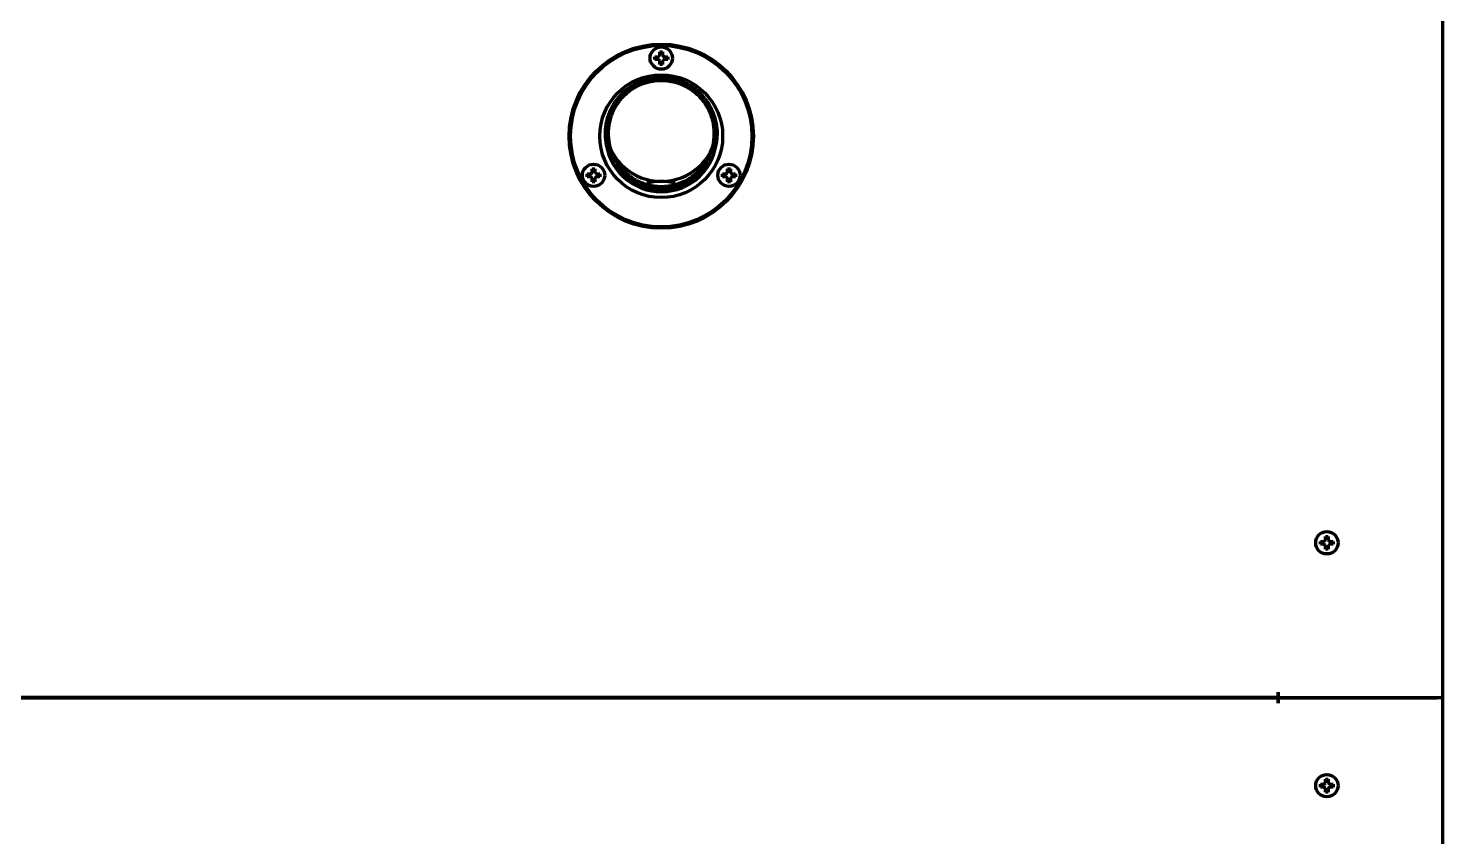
# Model space of a CAD drawing. Header units: inches. Extents: x 904 to 7172, y 213 to 5528.
# Drawn here: x 3184 to 3691, y 918 to 1208 of the extents above; entities that cross this region are included whole.
import ezdxf

# ---------------------------------------------------------------- set-up
doc = ezdxf.new("R2010")
doc.units = ezdxf.units.IN

msp = doc.modelspace()

# ---------------------------------------------------------------- linework, layer by layer
at = {"linetype": 'Continuous', "lineweight": 70}
for p, q in [((3690.62, 967.77), (3690.62, 1454.57)), ((3408.32, 1196.97), (3408.32, 1197.47)), ((3408.32, 1196.47), (3408.32, 1196.97)), ((3412.92, 1197.47), (3412.92, 1196.97)), ((3412.92, 1196.97), (3412.92, 1196.47)), ((3395.01, 1182.47), (3396.31, 1182.47)), ((3398.12, 1184.28), (3398.12, 1185.58)), ((3423.12, 1185.58), (3423.12, 1184.28)), ((3424.93, 1182.47), (3426.23, 1182.47)), ((3396.31, 1157.47), (3395.01, 1157.47)), ((3398.12, 1154.36), (3398.12, 1155.66)), ((3423.12, 1155.66), (3423.12, 1154.36)), ((3426.23, 1157.47), (3424.93, 1157.47)), ((3384.07, 1154.97), (3384.07, 1155.47)), ((3384.07, 1154.47), (3384.07, 1154.97)), ((3388.67, 1155.47), (3388.67, 1154.97)), ((3388.67, 1154.97), (3388.67, 1154.47)), ((3432.57, 1154.97), (3432.57, 1155.47)), ((3432.57, 1154.47), (3432.57, 1154.97)), ((3437.17, 1155.47), (3437.17, 1154.97)), ((3437.17, 1154.97), (3437.17, 1154.47)), ((3646.82, 1023.27), (3646.82, 1023.77)), ((3651.42, 1023.77), (3651.42, 1023.27)), ((3646.82, 1022.77), (3646.82, 1023.27)), ((3651.42, 1023.27), (3651.42, 1022.77)), ((3631.64, 969.77), (3631.62, 969.77)), ((3631.62, 967.77), (3631.62, 969.77)), ((3631.64, 969.77), (3631.64, 967.77)), ((3631.62, 967.77), (2854.62, 967.77)), ((2854.62, 967.73), (3631.62, 967.73)), ((3631.62, 967.77), (3631.62, 967.73)), ((3631.62, 967.73), (3631.62, 965.73)), ((3631.64, 965.73), (3631.62, 965.73)), ((3631.64, 967.77), (3688.62, 967.77)), ((3631.64, 967.73), (3688.62, 967.73)), ((3631.64, 965.73), (3631.64, 967.73)), ((3633.12, 967.72), (3633.12, 967.75)), ((3688.62, 967.77), (3690.62, 967.77)), ((3690.62, 967.73), (3688.62, 967.73)), ((3689.12, 967.72), (3689.12, 967.77)), ((3690.62, 393.77), (3690.62, 967.73)), ((3646.82, 936.23), (3646.82, 936.73)), ((3646.82, 935.73), (3646.82, 936.23)), ((3651.42, 936.73), (3651.42, 936.23)), ((3651.42, 936.23), (3651.42, 935.73))]:
    msp.add_line(p, q, dxfattribs=at)
for centre, radius in [((3410.62, 1168.97), 33), ((3410.62, 1168.97), 32.5), ((3410.62, 1196.97), 4), ((3410.62, 1168.97), 22), ((3386.37, 1154.97), 4), ((3434.87, 1154.97), 4), ((3649.12, 1023.27), 4), ((3649.12, 936.23), 4)]:
    msp.add_circle(centre, radius, dxfattribs=at)
for centre, radius, start, end in [((3410.62, 1168.97), 19.88, 60, 122.0944), ((3410.62, 1168.97), 19.88, 139.875, 41.2013), ((3410.62, 1169.97), 20, 128.6822, 141.3178), ((3410.62, 1169.97), 19, 131.1395, 138.8605), ((3410.62, 1169.97), 20, 38.6822, 51.3178), ((3410.62, 1169.97), 19, 41.1395, 48.8605), ((3410.62, 1172.77), 20, 187.3406, 352.665), ((3410.62, 1169.97), 20, 218.6822, 231.3178), ((3410.62, 1169.97), 19, 221.1395, 228.8605), ((3410.62, 1169.97), 19, 311.1395, 318.8605), ((3410.62, 1169.97), 20, 308.6822, 321.3178), ((3410.62, 1132.77), 20, 111.375, 114.6994), ((3410.62, 1132.77), 20, 75.5606, 104.9175), ((3410.62, 1132.77), 20, 65.295, 69.2831)]:
    msp.add_arc(centre, radius, start, end, dxfattribs=at)
for points, knots in [([(3408.32, 1197.47), (3408.52, 1197.47), (3408.73, 1197.47), (3409.06, 1197.47), (3409.17, 1197.47), (3409.39, 1197.47), (3409.5, 1197.47), (3409.62, 1197.47)], [0, 0, 0, 0, 0.5, 0.5, 0.75, 0.75, 1, 1, 1, 1]), ([(3411.12, 1199.27), (3411.12, 1199.07), (3411.12, 1198.86), (3411.12, 1198.53), (3411.12, 1198.42), (3411.12, 1198.2), (3411.12, 1198.08), (3411.12, 1197.97)], [0, 0, 0, 0, 0.5, 0.5, 0.75, 0.75, 1, 1, 1, 1]), ([(3412.92, 1196.47), (3412.72, 1196.47), (3412.51, 1196.47), (3412.18, 1196.47), (3412.07, 1196.47), (3411.85, 1196.47), (3411.73, 1196.47), (3411.62, 1196.47)], [0, 0, 0, 0, 0.5, 0.5, 0.75, 0.75, 1, 1, 1, 1]), ([(3410.12, 1194.67), (3410.12, 1194.87), (3410.12, 1195.08), (3410.12, 1195.41), (3410.12, 1195.52), (3410.12, 1195.74), (3410.12, 1195.85), (3410.12, 1195.97)], [0, 0, 0, 0, 0.5, 0.5, 0.75, 0.75, 1, 1, 1, 1]), ([(3398.12, 1185.58), (3398.12, 1185.58), (3398.13, 1185.59), (3398.18, 1185.63), (3398.21, 1185.65), (3398.27, 1185.7), (3398.28, 1185.71), (3398.3, 1185.72), (3398.34, 1185.75), (3398.38, 1185.79), (3398.47, 1185.86), (3398.54, 1185.91), (3398.69, 1186.02), (3398.77, 1186.08), (3398.94, 1186.21), (3399.04, 1186.27), (3399.23, 1186.41), (3399.32, 1186.47), (3399.53, 1186.61), (3399.64, 1186.68), (3399.86, 1186.83), (3399.97, 1186.9), (3400.14, 1187.01), (3400.23, 1187.06), (3400.32, 1187.11), (3400.38, 1187.15), (3400.41, 1187.17), (3400.69, 1187.33), (3400.94, 1187.47), (3401.46, 1187.75), (3401.73, 1187.89), (3402.28, 1188.15), (3402.56, 1188.28), (3403, 1188.46), (3403.15, 1188.52), (3403.37, 1188.61), (3403.45, 1188.64), (3403.6, 1188.69), (3403.67, 1188.72), (3404.05, 1188.86), (3404.36, 1188.97), (3404.99, 1189.16), (3405.3, 1189.25), (3405.94, 1189.42), (3406.26, 1189.49), (3406.92, 1189.63), (3407.25, 1189.69), (3407.67, 1189.75), (3407.75, 1189.76), (3407.92, 1189.79), (3408.17, 1189.82), (3408.43, 1189.85), (3408.93, 1189.9), (3409.61, 1189.95), (3410.62, 1189.98), (3411.63, 1189.95), (3412.31, 1189.9), (3412.73, 1189.86), (3412.82, 1189.85), (3412.99, 1189.83), (3413.24, 1189.8), (3413.49, 1189.76), (3413.99, 1189.68), (3414.32, 1189.63), (3414.97, 1189.49), (3415.3, 1189.42), (3415.93, 1189.25), (3416.25, 1189.16), (3416.87, 1188.97), (3417.18, 1188.86), (3417.56, 1188.72), (3417.64, 1188.7), (3417.79, 1188.64), (3418.01, 1188.55), (3418.23, 1188.46), (3418.67, 1188.28), (3418.95, 1188.15), (3419.5, 1187.89), (3419.77, 1187.75), (3420.29, 1187.47), (3420.55, 1187.33), (3420.85, 1187.15), (3420.91, 1187.12), (3421.03, 1187.04), (3421.09, 1187.01), (3421.26, 1186.9), (3421.38, 1186.83), (3421.6, 1186.68), (3421.71, 1186.61), (3421.91, 1186.47), (3422.01, 1186.41), (3422.13, 1186.32), (3422.15, 1186.31), (3422.2, 1186.27), (3422.27, 1186.22), (3422.34, 1186.18), (3422.47, 1186.08), (3422.55, 1186.02), (3422.7, 1185.91), (3422.76, 1185.86), (3422.84, 1185.8), (3422.85, 1185.79), (3422.88, 1185.77), (3422.9, 1185.76), (3422.94, 1185.72), (3422.96, 1185.71), (3423.03, 1185.65), (3423.06, 1185.63), (3423.09, 1185.6), (3423.09, 1185.6), (3423.1, 1185.59), (3423.11, 1185.59), (3423.12, 1185.58), (3423.12, 1185.58), (3423.12, 1185.58)], [0, 0, 0, 0, 0.015003, 0.015003, 0.030643, 0.030643, 0.034552, 0.034552, 0.038462, 0.046282, 0.046282, 0.061921, 0.061921, 0.07756, 0.07756, 0.0932, 0.0932, 0.108839, 0.108839, 0.124478, 0.124478, 0.140118, 0.140118, 0.147937, 0.151847, 0.151847, 0.155757, 0.155757, 0.187036, 0.187036, 0.218314, 0.218314, 0.249593, 0.249593, 0.265232, 0.265232, 0.273052, 0.273052, 0.280872, 0.280872, 0.31215, 0.31215, 0.343429, 0.343429, 0.374707, 0.374707, 0.405986, 0.405986, 0.413806, 0.413806, 0.421625, 0.437265, 0.437265, 0.468543, 0.499822, 0.531101, 0.562379, 0.562379, 0.570199, 0.570199, 0.578018, 0.593658, 0.593658, 0.624936, 0.624936, 0.656215, 0.656215, 0.687494, 0.687494, 0.718772, 0.718772, 0.726592, 0.726592, 0.734412, 0.750051, 0.750051, 0.78133, 0.78133, 0.812608, 0.812608, 0.843887, 0.843887, 0.851706, 0.851706, 0.859526, 0.859526, 0.875165, 0.875165, 0.890805, 0.890805, 0.906444, 0.906444, 0.910354, 0.910354, 0.914264, 0.922083, 0.922083, 0.937723, 0.937723, 0.953362, 0.953362, 0.957272, 0.957272, 0.961182, 0.961182, 0.969001, 0.969001, 0.984641, 0.984641, 0.98855, 0.98855, 0.99246, 0.99246, 1, 1, 1, 1]), ([(3423.12, 1184.28), (3423.12, 1184.28), (3423.11, 1184.29), (3423.06, 1184.33), (3423.03, 1184.36), (3422.97, 1184.41), (3422.96, 1184.42), (3422.93, 1184.44), (3422.9, 1184.47), (3422.85, 1184.5), (3422.76, 1184.58), (3422.69, 1184.64), (3422.58, 1184.73), (3422.54, 1184.76), (3422.48, 1184.81), (3422.46, 1184.83), (3422.42, 1184.86), (3422.4, 1184.88), (3422.29, 1184.96), (3422.2, 1185.03), (3422.01, 1185.17), (3421.91, 1185.25), (3421.71, 1185.4), (3421.6, 1185.47), (3421.39, 1185.62), (3421.27, 1185.7), (3421.1, 1185.82), (3421.04, 1185.85), (3420.95, 1185.91), (3420.92, 1185.93), (3420.86, 1185.97), (3420.83, 1185.99), (3420.56, 1186.16), (3420.31, 1186.31), (3419.79, 1186.61), (3419.53, 1186.75), (3418.98, 1187.03), (3418.69, 1187.17), (3418.26, 1187.36), (3418.11, 1187.43), (3417.89, 1187.52), (3417.81, 1187.55), (3417.66, 1187.61), (3417.59, 1187.64), (3417.21, 1187.79), (3416.9, 1187.9), (3416.27, 1188.11), (3415.96, 1188.21), (3415.32, 1188.38), (3414.99, 1188.46), (3414.33, 1188.6), (3414, 1188.67), (3413.58, 1188.74), (3413.49, 1188.75), (3413.33, 1188.77), (3413.07, 1188.81), (3412.82, 1188.84), (3412.31, 1188.9), (3411.63, 1188.95), (3410.95, 1188.97), (3410.27, 1188.97), (3409.93, 1188.96), (3409.42, 1188.93), (3409.16, 1188.91), (3408.91, 1188.89), (3408.74, 1188.87), (3408.65, 1188.87), (3408.22, 1188.82), (3407.89, 1188.77), (3407.22, 1188.66), (3406.89, 1188.6), (3406.23, 1188.46), (3405.91, 1188.38), (3405.27, 1188.2), (3404.95, 1188.11), (3404.48, 1187.95), (3404.33, 1187.9), (3404.1, 1187.81), (3404.02, 1187.78), (3403.86, 1187.73), (3403.79, 1187.7), (3403.41, 1187.55), (3403.11, 1187.43), (3402.54, 1187.17), (3402.26, 1187.03), (3401.71, 1186.75), (3401.44, 1186.61), (3400.93, 1186.31), (3400.68, 1186.16), (3400.38, 1185.97), (3400.32, 1185.93), (3400.2, 1185.86), (3400.14, 1185.82), (3399.97, 1185.7), (3399.85, 1185.63), (3399.64, 1185.47), (3399.53, 1185.4), (3399.32, 1185.25), (3399.22, 1185.17), (3399.11, 1185.08), (3399.08, 1185.06), (3399.04, 1185.03), (3399.01, 1185.01), (3398.94, 1184.96), (3398.9, 1184.92), (3398.77, 1184.82), (3398.69, 1184.76), (3398.54, 1184.64), (3398.48, 1184.58), (3398.38, 1184.5), (3398.36, 1184.48), (3398.32, 1184.45), (3398.3, 1184.44), (3398.28, 1184.42), (3398.27, 1184.41), (3398.21, 1184.36), (3398.18, 1184.33), (3398.13, 1184.29), (3398.12, 1184.28), (3398.12, 1184.28)], [0, 0, 0, 0, 0.015015, 0.015015, 0.030652, 0.030652, 0.034561, 0.034561, 0.03847, 0.046289, 0.046289, 0.061926, 0.061926, 0.069744, 0.069744, 0.073654, 0.073654, 0.077563, 0.077563, 0.0932, 0.0932, 0.108837, 0.108837, 0.124474, 0.124474, 0.140111, 0.140111, 0.147929, 0.147929, 0.151839, 0.151839, 0.155748, 0.155748, 0.187022, 0.187022, 0.218296, 0.218296, 0.24957, 0.24957, 0.265207, 0.265207, 0.273025, 0.273025, 0.280844, 0.280844, 0.312118, 0.312118, 0.343392, 0.343392, 0.374666, 0.374666, 0.40594, 0.40594, 0.413758, 0.413758, 0.421577, 0.437214, 0.437214, 0.468488, 0.499762, 0.499762, 0.531036, 0.531036, 0.546673, 0.554491, 0.554491, 0.56231, 0.56231, 0.593584, 0.593584, 0.624858, 0.624858, 0.656132, 0.656132, 0.687406, 0.687406, 0.703043, 0.703043, 0.710861, 0.710861, 0.71868, 0.71868, 0.749954, 0.749954, 0.781228, 0.781228, 0.812502, 0.812502, 0.843776, 0.843776, 0.851594, 0.851594, 0.859413, 0.859413, 0.87505, 0.87505, 0.890687, 0.890687, 0.906324, 0.906324, 0.910233, 0.910233, 0.914142, 0.914142, 0.921961, 0.921961, 0.937597, 0.937597, 0.953234, 0.953234, 0.961053, 0.961053, 0.964962, 0.964962, 0.968871, 0.968871, 0.984508, 0.984508, 1, 1, 1, 1]), ([(3395.01, 1157.47), (3395.01, 1157.47), (3395, 1157.48), (3394.96, 1157.53), (3394.93, 1157.56), (3394.89, 1157.61), (3394.88, 1157.63), (3394.86, 1157.65), (3394.83, 1157.69), (3394.8, 1157.73), (3394.73, 1157.82), (3394.68, 1157.89), (3394.57, 1158.04), (3394.51, 1158.12), (3394.38, 1158.29), (3394.31, 1158.38), (3394.18, 1158.57), (3394.11, 1158.67), (3393.97, 1158.88), (3393.9, 1158.99), (3393.76, 1159.2), (3393.69, 1159.32), (3393.58, 1159.49), (3393.53, 1159.58), (3393.47, 1159.67), (3393.44, 1159.73), (3393.42, 1159.76), (3393.26, 1160.03), (3393.11, 1160.29), (3392.84, 1160.81), (3392.7, 1161.08), (3392.44, 1161.63), (3392.31, 1161.91), (3392.13, 1162.35), (3392.07, 1162.49), (3391.98, 1162.72), (3391.95, 1162.79), (3391.89, 1162.94), (3391.86, 1163.02), (3391.73, 1163.4), (3391.62, 1163.71), (3391.43, 1164.33), (3391.34, 1164.65), (3391.17, 1165.29), (3391.1, 1165.61), (3390.96, 1166.26), (3390.9, 1166.59), (3390.84, 1167.01), (3390.83, 1167.1), (3390.8, 1167.26), (3390.77, 1167.52), (3390.74, 1167.77), (3390.69, 1168.28), (3390.66, 1168.62), (3390.64, 1169.13), (3390.63, 1169.3), (3390.62, 1169.64), (3390.62, 1169.81), (3390.62, 1170.32), (3390.63, 1170.67), (3390.66, 1171.34), (3390.72, 1172.02), (3390.8, 1172.68), (3390.9, 1173.34), (3390.96, 1173.67), (3391.06, 1174.16), (3391.1, 1174.33), (3391.15, 1174.57), (3391.17, 1174.65), (3391.21, 1174.81), (3391.23, 1174.89), (3391.34, 1175.3), (3391.43, 1175.61), (3391.62, 1176.24), (3391.73, 1176.54), (3391.95, 1177.14), (3392.06, 1177.44), (3392.31, 1178.01), (3392.43, 1178.3), (3392.63, 1178.71), (3392.7, 1178.85), (3392.8, 1179.05), (3392.83, 1179.12), (3392.9, 1179.25), (3392.94, 1179.32), (3393.11, 1179.65), (3393.26, 1179.9), (3393.47, 1180.26), (3393.54, 1180.38), (3393.69, 1180.61), (3393.76, 1180.73), (3393.87, 1180.89), (3393.9, 1180.95), (3393.97, 1181.05), (3394.01, 1181.11), (3394.11, 1181.26), (3394.18, 1181.36), (3394.31, 1181.55), (3394.38, 1181.64), (3394.5, 1181.81), (3394.56, 1181.89), (3394.63, 1181.99), (3394.65, 1182.01), (3394.67, 1182.04), (3394.69, 1182.06), (3394.73, 1182.11), (3394.75, 1182.14), (3394.82, 1182.23), (3394.86, 1182.29), (3394.91, 1182.35), (3394.93, 1182.37), (3394.95, 1182.4), (3394.96, 1182.41), (3394.97, 1182.42), (3394.97, 1182.43), (3395, 1182.46), (3395.01, 1182.47), (3395.01, 1182.47)], [0, 0, 0, 0, 0.015001, 0.015001, 0.030638, 0.030638, 0.034548, 0.034548, 0.038457, 0.046276, 0.046276, 0.061913, 0.061913, 0.07755, 0.07755, 0.093188, 0.093188, 0.108825, 0.108825, 0.124463, 0.124463, 0.1401, 0.1401, 0.147919, 0.151828, 0.151828, 0.155737, 0.155737, 0.187012, 0.187012, 0.218287, 0.218287, 0.249561, 0.249561, 0.265199, 0.265199, 0.273017, 0.273017, 0.280836, 0.280836, 0.312111, 0.312111, 0.343385, 0.343385, 0.37466, 0.37466, 0.405935, 0.405935, 0.413753, 0.413753, 0.421572, 0.437209, 0.437209, 0.468484, 0.468484, 0.484122, 0.484122, 0.499759, 0.499759, 0.531034, 0.531034, 0.562308, 0.593583, 0.593583, 0.624858, 0.624858, 0.640495, 0.640495, 0.648314, 0.648314, 0.656132, 0.656132, 0.687407, 0.687407, 0.718682, 0.718682, 0.749956, 0.749956, 0.781231, 0.781231, 0.796868, 0.796868, 0.804687, 0.804687, 0.812506, 0.812506, 0.84378, 0.84378, 0.859418, 0.859418, 0.875055, 0.875055, 0.882874, 0.882874, 0.890693, 0.890693, 0.90633, 0.90633, 0.921967, 0.921967, 0.937605, 0.937605, 0.941514, 0.941514, 0.945423, 0.945423, 0.953242, 0.953242, 0.968879, 0.968879, 0.976698, 0.976698, 0.980607, 0.980607, 0.984517, 0.984517, 1, 1, 1, 1]), ([(3396.31, 1182.47), (3396.31, 1182.47), (3396.3, 1182.45), (3396.26, 1182.41), (3396.23, 1182.37), (3396.18, 1182.32), (3396.17, 1182.31), (3396.15, 1182.28), (3396.12, 1182.25), (3396.08, 1182.2), (3396.01, 1182.11), (3395.95, 1182.04), (3395.86, 1181.93), (3395.83, 1181.89), (3395.78, 1181.83), (3395.76, 1181.81), (3395.73, 1181.77), (3395.71, 1181.75), (3395.63, 1181.64), (3395.56, 1181.55), (3395.41, 1181.36), (3395.34, 1181.26), (3395.19, 1181.06), (3395.12, 1180.95), (3394.96, 1180.74), (3394.89, 1180.63), (3394.77, 1180.45), (3394.73, 1180.39), (3394.68, 1180.3), (3394.66, 1180.28), (3394.62, 1180.22), (3394.6, 1180.19), (3394.43, 1179.91), (3394.28, 1179.66), (3393.98, 1179.15), (3393.84, 1178.88), (3393.56, 1178.33), (3393.42, 1178.05), (3393.22, 1177.61), (3393.16, 1177.47), (3393.07, 1177.24), (3393.04, 1177.17), (3392.98, 1177.02), (3392.95, 1176.94), (3392.8, 1176.56), (3392.69, 1176.26), (3392.48, 1175.63), (3392.38, 1175.32), (3392.21, 1174.68), (3392.13, 1174.35), (3391.98, 1173.69), (3391.92, 1173.36), (3391.85, 1172.94), (3391.84, 1172.86), (3391.81, 1172.69), (3391.78, 1172.43), (3391.75, 1172.18), (3391.69, 1171.67), (3391.66, 1171.33), (3391.64, 1170.81), (3391.63, 1170.64), (3391.62, 1170.3), (3391.62, 1170.13), (3391.62, 1169.61), (3391.63, 1169.27), (3391.67, 1168.59), (3391.72, 1167.91), (3391.81, 1167.24), (3391.92, 1166.57), (3391.98, 1166.24), (3392.09, 1165.75), (3392.13, 1165.59), (3392.19, 1165.34), (3392.21, 1165.26), (3392.25, 1165.1), (3392.28, 1165.02), (3392.39, 1164.61), (3392.48, 1164.3), (3392.69, 1163.67), (3392.8, 1163.37), (3393.03, 1162.77), (3393.16, 1162.47), (3393.41, 1161.9), (3393.55, 1161.62), (3393.76, 1161.2), (3393.83, 1161.06), (3393.98, 1160.79), (3394.05, 1160.66), (3394.28, 1160.27), (3394.43, 1160.02), (3394.66, 1159.66), (3394.73, 1159.54), (3394.89, 1159.31), (3394.96, 1159.2), (3395.08, 1159.04), (3395.12, 1158.98), (3395.17, 1158.9), (3395.19, 1158.88), (3395.23, 1158.83), (3395.25, 1158.8), (3395.34, 1158.67), (3395.41, 1158.57), (3395.56, 1158.38), (3395.63, 1158.29), (3395.76, 1158.12), (3395.83, 1158.04), (3395.9, 1157.95), (3395.92, 1157.93), (3395.95, 1157.89), (3395.99, 1157.84), (3396.03, 1157.79), (3396.11, 1157.7), (3396.15, 1157.65), (3396.2, 1157.59), (3396.21, 1157.58), (3396.23, 1157.56), (3396.23, 1157.56), (3396.26, 1157.53), (3396.27, 1157.52), (3396.3, 1157.48), (3396.31, 1157.47), (3396.31, 1157.47)], [0, 0, 0, 0, 0.015014, 0.015014, 0.030651, 0.030651, 0.034561, 0.034561, 0.03847, 0.046288, 0.046288, 0.061925, 0.061925, 0.069744, 0.069744, 0.073653, 0.073653, 0.077562, 0.077562, 0.093199, 0.093199, 0.108837, 0.108837, 0.124474, 0.124474, 0.140111, 0.140111, 0.147929, 0.147929, 0.151838, 0.151838, 0.155748, 0.155748, 0.187022, 0.187022, 0.218296, 0.218296, 0.24957, 0.24957, 0.265207, 0.265207, 0.273025, 0.273025, 0.280844, 0.280844, 0.312118, 0.312118, 0.343392, 0.343392, 0.374666, 0.374666, 0.40594, 0.40594, 0.413759, 0.413759, 0.421577, 0.437214, 0.437214, 0.468488, 0.468488, 0.484125, 0.484125, 0.499762, 0.499762, 0.531036, 0.531036, 0.56231, 0.593584, 0.593584, 0.624858, 0.624858, 0.640495, 0.640495, 0.648314, 0.648314, 0.656132, 0.656132, 0.687406, 0.687406, 0.718681, 0.718681, 0.749955, 0.749955, 0.781229, 0.781229, 0.796866, 0.796866, 0.812503, 0.812503, 0.843777, 0.843777, 0.859414, 0.859414, 0.875051, 0.875051, 0.882869, 0.882869, 0.886779, 0.886779, 0.890688, 0.890688, 0.906325, 0.906325, 0.921962, 0.921962, 0.937599, 0.937599, 0.941508, 0.941508, 0.945417, 0.953236, 0.953236, 0.968873, 0.968873, 0.972782, 0.972782, 0.976691, 0.976691, 0.98451, 0.98451, 1, 1, 1, 1]), ([(3424.93, 1157.47), (3424.93, 1157.47), (3424.94, 1157.48), (3424.98, 1157.53), (3425.01, 1157.56), (3425.06, 1157.62), (3425.07, 1157.63), (3425.09, 1157.65), (3425.12, 1157.69), (3425.16, 1157.73), (3425.23, 1157.82), (3425.29, 1157.89), (3425.38, 1158), (3425.41, 1158.04), (3425.46, 1158.1), (3425.47, 1158.12), (3425.51, 1158.17), (3425.52, 1158.19), (3425.61, 1158.29), (3425.68, 1158.38), (3425.82, 1158.57), (3425.9, 1158.67), (3426.04, 1158.88), (3426.12, 1158.98), (3426.27, 1159.2), (3426.35, 1159.31), (3426.46, 1159.48), (3426.5, 1159.54), (3426.56, 1159.63), (3426.58, 1159.66), (3426.62, 1159.72), (3426.64, 1159.75), (3426.81, 1160.02), (3426.96, 1160.27), (3427.26, 1160.79), (3427.4, 1161.06), (3427.68, 1161.61), (3427.82, 1161.89), (3428.01, 1162.32), (3428.08, 1162.47), (3428.17, 1162.69), (3428.2, 1162.77), (3428.26, 1162.92), (3428.29, 1162.99), (3428.44, 1163.37), (3428.55, 1163.68), (3428.76, 1164.3), (3428.85, 1164.62), (3429.03, 1165.26), (3429.11, 1165.58), (3429.25, 1166.24), (3429.32, 1166.57), (3429.38, 1167), (3429.4, 1167.08), (3429.42, 1167.25), (3429.46, 1167.5), (3429.49, 1167.76), (3429.55, 1168.27), (3429.57, 1168.61), (3429.6, 1169.12), (3429.61, 1169.29), (3429.62, 1169.64), (3429.62, 1169.81), (3429.62, 1170.33), (3429.61, 1170.67), (3429.57, 1171.35), (3429.52, 1172.03), (3429.42, 1172.7), (3429.32, 1173.36), (3429.25, 1173.69), (3429.15, 1174.19), (3429.11, 1174.35), (3429.05, 1174.6), (3429.03, 1174.68), (3428.98, 1174.84), (3428.96, 1174.92), (3428.85, 1175.32), (3428.75, 1175.64), (3428.55, 1176.26), (3428.44, 1176.57), (3428.2, 1177.17), (3428.08, 1177.46), (3427.82, 1178.04), (3427.69, 1178.32), (3427.48, 1178.73), (3427.4, 1178.87), (3427.26, 1179.14), (3427.18, 1179.27), (3426.96, 1179.66), (3426.81, 1179.91), (3426.58, 1180.27), (3426.5, 1180.39), (3426.35, 1180.62), (3426.27, 1180.73), (3426.16, 1180.9), (3426.12, 1180.95), (3426.06, 1181.03), (3426.05, 1181.06), (3426.01, 1181.11), (3425.99, 1181.14), (3425.9, 1181.26), (3425.82, 1181.36), (3425.68, 1181.55), (3425.61, 1181.64), (3425.47, 1181.81), (3425.41, 1181.89), (3425.33, 1181.99), (3425.32, 1182.01), (3425.29, 1182.04), (3425.25, 1182.09), (3425.21, 1182.14), (3425.13, 1182.23), (3425.08, 1182.29), (3425.04, 1182.34), (3425.03, 1182.35), (3425.01, 1182.37), (3425, 1182.38), (3424.98, 1182.41), (3424.97, 1182.42), (3424.94, 1182.46), (3424.93, 1182.47), (3424.93, 1182.47)], [0, 0, 0, 0, 0.015014, 0.015014, 0.030651, 0.030651, 0.034561, 0.034561, 0.03847, 0.046288, 0.046288, 0.061925, 0.061925, 0.069744, 0.069744, 0.073653, 0.073653, 0.077562, 0.077562, 0.093199, 0.093199, 0.108837, 0.108837, 0.124474, 0.124474, 0.140111, 0.140111, 0.147929, 0.147929, 0.151838, 0.151838, 0.155748, 0.155748, 0.187022, 0.187022, 0.218296, 0.218296, 0.24957, 0.24957, 0.265207, 0.265207, 0.273025, 0.273025, 0.280844, 0.280844, 0.312118, 0.312118, 0.343392, 0.343392, 0.374666, 0.374666, 0.40594, 0.40594, 0.413759, 0.413759, 0.421577, 0.437214, 0.437214, 0.468488, 0.468488, 0.484125, 0.484125, 0.499762, 0.499762, 0.531036, 0.531036, 0.56231, 0.593584, 0.593584, 0.624858, 0.624858, 0.640495, 0.640495, 0.648314, 0.648314, 0.656132, 0.656132, 0.687406, 0.687406, 0.718681, 0.718681, 0.749955, 0.749955, 0.781229, 0.781229, 0.796866, 0.796866, 0.812503, 0.812503, 0.843777, 0.843777, 0.859414, 0.859414, 0.875051, 0.875051, 0.882869, 0.882869, 0.886779, 0.886779, 0.890688, 0.890688, 0.906325, 0.906325, 0.921962, 0.921962, 0.937599, 0.937599, 0.941508, 0.941508, 0.945417, 0.953236, 0.953236, 0.968873, 0.968873, 0.972782, 0.972782, 0.976691, 0.976691, 0.98451, 0.98451, 1, 1, 1, 1]), ([(3426.23, 1182.47), (3426.23, 1182.47), (3426.24, 1182.45), (3426.28, 1182.41), (3426.3, 1182.38), (3426.35, 1182.32), (3426.36, 1182.31), (3426.38, 1182.29), (3426.41, 1182.25), (3426.44, 1182.2), (3426.51, 1182.11), (3426.56, 1182.05), (3426.67, 1181.9), (3426.73, 1181.82), (3426.86, 1181.64), (3426.92, 1181.55), (3427.06, 1181.36), (3427.12, 1181.26), (3427.26, 1181.06), (3427.33, 1180.95), (3427.48, 1180.73), (3427.55, 1180.62), (3427.66, 1180.44), (3427.71, 1180.36), (3427.76, 1180.27), (3427.8, 1180.21), (3427.82, 1180.18), (3427.98, 1179.9), (3428.12, 1179.65), (3428.4, 1179.13), (3428.54, 1178.86), (3428.8, 1178.31), (3428.93, 1178.02), (3429.11, 1177.59), (3429.17, 1177.44), (3429.26, 1177.22), (3429.29, 1177.14), (3429.34, 1176.99), (3429.37, 1176.92), (3429.51, 1176.54), (3429.62, 1176.23), (3429.81, 1175.61), (3429.9, 1175.29), (3430.07, 1174.65), (3430.14, 1174.33), (3430.28, 1173.67), (3430.33, 1173.34), (3430.4, 1172.92), (3430.41, 1172.84), (3430.44, 1172.67), (3430.47, 1172.42), (3430.5, 1172.17), (3430.55, 1171.66), (3430.58, 1171.32), (3430.6, 1170.81), (3430.61, 1170.64), (3430.62, 1170.3), (3430.62, 1170.12), (3430.62, 1169.61), (3430.61, 1169.27), (3430.57, 1168.59), (3430.52, 1167.92), (3430.44, 1167.25), (3430.33, 1166.59), (3430.28, 1166.26), (3430.17, 1165.77), (3430.14, 1165.61), (3430.08, 1165.37), (3430.06, 1165.28), (3430.02, 1165.12), (3430, 1165.04), (3429.9, 1164.64), (3429.81, 1164.32), (3429.61, 1163.7), (3429.51, 1163.39), (3429.29, 1162.79), (3429.17, 1162.5), (3428.93, 1161.92), (3428.8, 1161.64), (3428.61, 1161.22), (3428.54, 1161.09), (3428.44, 1160.88), (3428.4, 1160.82), (3428.33, 1160.68), (3428.3, 1160.62), (3428.12, 1160.29), (3427.98, 1160.04), (3427.77, 1159.67), (3427.69, 1159.55), (3427.55, 1159.32), (3427.48, 1159.21), (3427.37, 1159.04), (3427.34, 1158.99), (3427.26, 1158.88), (3427.23, 1158.83), (3427.12, 1158.67), (3427.06, 1158.57), (3426.92, 1158.38), (3426.86, 1158.29), (3426.73, 1158.12), (3426.67, 1158.04), (3426.6, 1157.95), (3426.59, 1157.93), (3426.56, 1157.89), (3426.55, 1157.88), (3426.51, 1157.82), (3426.49, 1157.79), (3426.42, 1157.7), (3426.37, 1157.65), (3426.32, 1157.58), (3426.31, 1157.56), (3426.29, 1157.54), (3426.28, 1157.53), (3426.27, 1157.52), (3426.26, 1157.51), (3426.24, 1157.48), (3426.23, 1157.47), (3426.23, 1157.47)], [0, 0, 0, 0, 0.015001, 0.015001, 0.030638, 0.030638, 0.034548, 0.034548, 0.038457, 0.046276, 0.046276, 0.061913, 0.061913, 0.07755, 0.07755, 0.093188, 0.093188, 0.108825, 0.108825, 0.124463, 0.124463, 0.1401, 0.1401, 0.147919, 0.151828, 0.151828, 0.155737, 0.155737, 0.187012, 0.187012, 0.218287, 0.218287, 0.249561, 0.249561, 0.265199, 0.265199, 0.273017, 0.273017, 0.280836, 0.280836, 0.312111, 0.312111, 0.343385, 0.343385, 0.37466, 0.37466, 0.405935, 0.405935, 0.413753, 0.413753, 0.421572, 0.437209, 0.437209, 0.468484, 0.468484, 0.484122, 0.484122, 0.499759, 0.499759, 0.531034, 0.531034, 0.562308, 0.593583, 0.593583, 0.624858, 0.624858, 0.640495, 0.640495, 0.648314, 0.648314, 0.656132, 0.656132, 0.687407, 0.687407, 0.718682, 0.718682, 0.749956, 0.749956, 0.781231, 0.781231, 0.796868, 0.796868, 0.804687, 0.804687, 0.812506, 0.812506, 0.84378, 0.84378, 0.859418, 0.859418, 0.875055, 0.875055, 0.882874, 0.882874, 0.890693, 0.890693, 0.90633, 0.90633, 0.921967, 0.921967, 0.937605, 0.937605, 0.941514, 0.941514, 0.945423, 0.945423, 0.953242, 0.953242, 0.968879, 0.968879, 0.976698, 0.976698, 0.980607, 0.980607, 0.984517, 0.984517, 1, 1, 1, 1]), ([(3386.87, 1157.27), (3386.87, 1157.07), (3386.87, 1156.86), (3386.87, 1156.53), (3386.87, 1156.42), (3386.87, 1156.2), (3386.87, 1156.08), (3386.87, 1155.97)], [0, 0, 0, 0, 0.5, 0.5, 0.75, 0.75, 1, 1, 1, 1]), ([(3398.12, 1155.66), (3398.12, 1155.66), (3398.13, 1155.65), (3398.18, 1155.61), (3398.21, 1155.58), (3398.27, 1155.53), (3398.28, 1155.52), (3398.3, 1155.5), (3398.34, 1155.47), (3398.38, 1155.43), (3398.48, 1155.35), (3398.54, 1155.3), (3398.66, 1155.21), (3398.69, 1155.18), (3398.75, 1155.13), (3398.78, 1155.11), (3398.82, 1155.08), (3398.84, 1155.06), (3398.95, 1154.98), (3399.04, 1154.91), (3399.23, 1154.76), (3399.32, 1154.69), (3399.53, 1154.54), (3399.63, 1154.46), (3399.85, 1154.31), (3399.96, 1154.24), (3400.14, 1154.12), (3400.2, 1154.08), (3400.28, 1154.02), (3400.31, 1154), (3400.37, 1153.97), (3400.4, 1153.95), (3400.68, 1153.77), (3400.93, 1153.62), (3401.44, 1153.33), (3401.71, 1153.18), (3402.26, 1152.9), (3402.54, 1152.77), (3402.98, 1152.57), (3403.13, 1152.51), (3403.35, 1152.41), (3403.42, 1152.38), (3403.57, 1152.32), (3403.65, 1152.29), (3404.03, 1152.14), (3404.34, 1152.03), (3404.96, 1151.83), (3405.28, 1151.73), (3405.92, 1151.55), (3406.25, 1151.47), (3406.9, 1151.33), (3407.24, 1151.27), (3407.66, 1151.2), (3407.74, 1151.19), (3407.91, 1151.16), (3408.16, 1151.13), (3408.42, 1151.09), (3408.93, 1151.04), (3409.6, 1150.99), (3410.28, 1150.97), (3410.96, 1150.97), (3411.31, 1150.98), (3411.82, 1151.01), (3412.07, 1151.02), (3412.33, 1151.04), (3412.5, 1151.06), (3412.59, 1151.07), (3413.01, 1151.12), (3413.35, 1151.16), (3414.02, 1151.27), (3414.35, 1151.33), (3415, 1151.48), (3415.33, 1151.56), (3415.97, 1151.73), (3416.28, 1151.83), (3416.75, 1151.99), (3416.91, 1152.04), (3417.14, 1152.12), (3417.22, 1152.15), (3417.37, 1152.21), (3417.45, 1152.24), (3417.83, 1152.39), (3418.12, 1152.51), (3418.7, 1152.77), (3418.98, 1152.9), (3419.53, 1153.18), (3419.79, 1153.33), (3420.31, 1153.62), (3420.56, 1153.77), (3420.86, 1153.96), (3420.92, 1154), (3421.04, 1154.08), (3421.1, 1154.12), (3421.27, 1154.23), (3421.38, 1154.31), (3421.6, 1154.46), (3421.71, 1154.54), (3421.91, 1154.69), (3422.01, 1154.76), (3422.13, 1154.85), (3422.16, 1154.87), (3422.2, 1154.91), (3422.22, 1154.92), (3422.29, 1154.98), (3422.34, 1155.01), (3422.47, 1155.11), (3422.55, 1155.18), (3422.69, 1155.3), (3422.76, 1155.35), (3422.85, 1155.43), (3422.88, 1155.45), (3422.92, 1155.49), (3422.93, 1155.5), (3422.96, 1155.52), (3422.97, 1155.53), (3423.03, 1155.58), (3423.06, 1155.61), (3423.11, 1155.65), (3423.12, 1155.66), (3423.12, 1155.66)], [0, 0, 0, 0, 0.015015, 0.015015, 0.030652, 0.030652, 0.034561, 0.034561, 0.03847, 0.046289, 0.046289, 0.061926, 0.061926, 0.069744, 0.069744, 0.073654, 0.073654, 0.077563, 0.077563, 0.0932, 0.0932, 0.108837, 0.108837, 0.124474, 0.124474, 0.140111, 0.140111, 0.147929, 0.147929, 0.151839, 0.151839, 0.155748, 0.155748, 0.187022, 0.187022, 0.218296, 0.218296, 0.24957, 0.24957, 0.265207, 0.265207, 0.273025, 0.273025, 0.280844, 0.280844, 0.312118, 0.312118, 0.343392, 0.343392, 0.374666, 0.374666, 0.40594, 0.40594, 0.413758, 0.413758, 0.421577, 0.437214, 0.437214, 0.468488, 0.499762, 0.499762, 0.531036, 0.531036, 0.546673, 0.554491, 0.554491, 0.56231, 0.56231, 0.593584, 0.593584, 0.624858, 0.624858, 0.656132, 0.656132, 0.687406, 0.687406, 0.703043, 0.703043, 0.710861, 0.710861, 0.71868, 0.71868, 0.749954, 0.749954, 0.781228, 0.781228, 0.812502, 0.812502, 0.843776, 0.843776, 0.851594, 0.851594, 0.859413, 0.859413, 0.87505, 0.87505, 0.890687, 0.890687, 0.906324, 0.906324, 0.910233, 0.910233, 0.914142, 0.914142, 0.921961, 0.921961, 0.937597, 0.937597, 0.953234, 0.953234, 0.961053, 0.961053, 0.964962, 0.964962, 0.968871, 0.968871, 0.984508, 0.984508, 1, 1, 1, 1]), ([(3435.37, 1157.27), (3435.37, 1157.07), (3435.37, 1156.86), (3435.37, 1156.53), (3435.37, 1156.42), (3435.37, 1156.2), (3435.37, 1156.08), (3435.37, 1155.97)], [0, 0, 0, 0, 0.5, 0.5, 0.75, 0.75, 1, 1, 1, 1]), ([(3384.07, 1155.47), (3384.27, 1155.47), (3384.48, 1155.47), (3384.81, 1155.47), (3384.92, 1155.47), (3385.14, 1155.47), (3385.25, 1155.47), (3385.37, 1155.47)], [0, 0, 0, 0, 0.5, 0.5, 0.75, 0.75, 1, 1, 1, 1]), ([(3385.87, 1152.67), (3385.87, 1152.87), (3385.87, 1153.08), (3385.87, 1153.41), (3385.87, 1153.52), (3385.87, 1153.74), (3385.87, 1153.85), (3385.87, 1153.97)], [0, 0, 0, 0, 0.5, 0.5, 0.75, 0.75, 1, 1, 1, 1]), ([(3388.67, 1154.47), (3388.47, 1154.47), (3388.26, 1154.47), (3387.93, 1154.47), (3387.82, 1154.47), (3387.6, 1154.47), (3387.49, 1154.47), (3387.37, 1154.47)], [0, 0, 0, 0, 0.5, 0.5, 0.75, 0.75, 1, 1, 1, 1]), ([(3423.12, 1154.36), (3423.12, 1154.35), (3423.11, 1154.34), (3423.06, 1154.31), (3423.03, 1154.28), (3422.97, 1154.24), (3422.96, 1154.23), (3422.94, 1154.21), (3422.9, 1154.18), (3422.86, 1154.15), (3422.76, 1154.08), (3422.7, 1154.03), (3422.55, 1153.91), (3422.47, 1153.85), (3422.29, 1153.73), (3422.2, 1153.66), (3422.01, 1153.53), (3421.91, 1153.46), (3421.71, 1153.32), (3421.6, 1153.25), (3421.38, 1153.11), (3421.27, 1153.04), (3421.09, 1152.93), (3421.01, 1152.88), (3420.92, 1152.82), (3420.85, 1152.79), (3420.82, 1152.77), (3420.55, 1152.61), (3420.3, 1152.46), (3419.78, 1152.18), (3419.51, 1152.05), (3418.96, 1151.79), (3418.67, 1151.66), (3418.24, 1151.47), (3418.09, 1151.41), (3417.87, 1151.33), (3417.79, 1151.3), (3417.64, 1151.24), (3417.56, 1151.21), (3417.18, 1151.07), (3416.88, 1150.97), (3416.25, 1150.77), (3415.94, 1150.68), (3415.3, 1150.52), (3414.97, 1150.44), (3414.32, 1150.31), (3413.99, 1150.25), (3413.57, 1150.19), (3413.48, 1150.17), (3413.32, 1150.15), (3413.06, 1150.12), (3412.81, 1150.09), (3412.31, 1150.04), (3411.63, 1149.98), (3410.62, 1149.96), (3409.6, 1149.98), (3408.93, 1150.04), (3408.5, 1150.08), (3408.42, 1150.09), (3408.25, 1150.11), (3408, 1150.14), (3407.75, 1150.17), (3407.25, 1150.25), (3406.92, 1150.31), (3406.26, 1150.44), (3405.94, 1150.52), (3405.3, 1150.68), (3404.99, 1150.77), (3404.37, 1150.97), (3404.06, 1151.07), (3403.68, 1151.21), (3403.6, 1151.24), (3403.45, 1151.3), (3403.23, 1151.38), (3403.01, 1151.47), (3402.57, 1151.66), (3402.29, 1151.78), (3401.73, 1152.05), (3401.46, 1152.18), (3400.94, 1152.46), (3400.69, 1152.6), (3400.39, 1152.78), (3400.33, 1152.82), (3400.21, 1152.89), (3400.15, 1152.93), (3399.97, 1153.04), (3399.86, 1153.11), (3399.64, 1153.25), (3399.53, 1153.32), (3399.33, 1153.46), (3399.23, 1153.53), (3399.11, 1153.61), (3399.08, 1153.63), (3399.04, 1153.66), (3398.97, 1153.71), (3398.9, 1153.76), (3398.77, 1153.85), (3398.69, 1153.91), (3398.54, 1154.03), (3398.47, 1154.08), (3398.4, 1154.14), (3398.38, 1154.15), (3398.35, 1154.17), (3398.34, 1154.18), (3398.3, 1154.21), (3398.28, 1154.23), (3398.21, 1154.28), (3398.18, 1154.31), (3398.15, 1154.33), (3398.14, 1154.34), (3398.13, 1154.34), (3398.13, 1154.35), (3398.12, 1154.35), (3398.12, 1154.36), (3398.12, 1154.36)], [0, 0, 0, 0, 0.015003, 0.015003, 0.030643, 0.030643, 0.034552, 0.034552, 0.038462, 0.046282, 0.046282, 0.061921, 0.061921, 0.07756, 0.07756, 0.0932, 0.0932, 0.108839, 0.108839, 0.124478, 0.124478, 0.140118, 0.140118, 0.147937, 0.151847, 0.151847, 0.155757, 0.155757, 0.187036, 0.187036, 0.218314, 0.218314, 0.249593, 0.249593, 0.265232, 0.265232, 0.273052, 0.273052, 0.280872, 0.280872, 0.31215, 0.31215, 0.343429, 0.343429, 0.374707, 0.374707, 0.405986, 0.405986, 0.413806, 0.413806, 0.421625, 0.437265, 0.437265, 0.468543, 0.499822, 0.531101, 0.562379, 0.562379, 0.570199, 0.570199, 0.578018, 0.593658, 0.593658, 0.624936, 0.624936, 0.656215, 0.656215, 0.687494, 0.687494, 0.718772, 0.718772, 0.726592, 0.726592, 0.734412, 0.750051, 0.750051, 0.78133, 0.78133, 0.812608, 0.812608, 0.843887, 0.843887, 0.851706, 0.851706, 0.859526, 0.859526, 0.875165, 0.875165, 0.890805, 0.890805, 0.906444, 0.906444, 0.910354, 0.910354, 0.914264, 0.922083, 0.922083, 0.937723, 0.937723, 0.953362, 0.953362, 0.957272, 0.957272, 0.961182, 0.961182, 0.969001, 0.969001, 0.984641, 0.984641, 0.98855, 0.98855, 0.99246, 0.99246, 1, 1, 1, 1]), ([(3432.57, 1155.47), (3432.77, 1155.47), (3432.98, 1155.47), (3433.3, 1155.47), (3433.41, 1155.47), (3433.64, 1155.47), (3433.75, 1155.47), (3433.87, 1155.47)], [0, 0, 0, 0, 0.5, 0.5, 0.75, 0.75, 1, 1, 1, 1]), ([(3434.37, 1152.67), (3434.37, 1152.87), (3434.37, 1153.08), (3434.37, 1153.41), (3434.37, 1153.52), (3434.37, 1153.74), (3434.37, 1153.85), (3434.37, 1153.97)], [0, 0, 0, 0, 0.5, 0.5, 0.75, 0.75, 1, 1, 1, 1]), ([(3437.17, 1154.47), (3436.96, 1154.47), (3436.75, 1154.47), (3436.43, 1154.47), (3436.32, 1154.47), (3436.1, 1154.47), (3435.98, 1154.47), (3435.87, 1154.47)], [0, 0, 0, 0, 0.5, 0.5, 0.75, 0.75, 1, 1, 1, 1]), ([(3646.82, 1023.77), (3647.02, 1023.77), (3647.23, 1023.77), (3647.56, 1023.77), (3647.67, 1023.77), (3647.89, 1023.77), (3648, 1023.77), (3648.12, 1023.77)], [0, 0, 0, 0, 0.5, 0.5, 0.75, 0.75, 1, 1, 1, 1]), ([(3649.62, 1025.57), (3649.62, 1025.37), (3649.62, 1025.16), (3649.62, 1024.83), (3649.62, 1024.72), (3649.62, 1024.5), (3649.62, 1024.38), (3649.62, 1024.27)], [0, 0, 0, 0, 0.5, 0.5, 0.75, 0.75, 1, 1, 1, 1]), ([(3648.62, 1020.97), (3648.62, 1021.17), (3648.62, 1021.38), (3648.62, 1021.71), (3648.62, 1021.82), (3648.62, 1022.04), (3648.62, 1022.15), (3648.62, 1022.27)], [0, 0, 0, 0, 0.5, 0.5, 0.75, 0.75, 1, 1, 1, 1]), ([(3651.42, 1022.77), (3651.22, 1022.77), (3651.01, 1022.77), (3650.68, 1022.77), (3650.57, 1022.77), (3650.35, 1022.77), (3650.23, 1022.77), (3650.12, 1022.77)], [0, 0, 0, 0, 0.5, 0.5, 0.75, 0.75, 1, 1, 1, 1]), ([(3649.62, 938.53), (3649.62, 938.33), (3649.62, 938.12), (3649.62, 937.79), (3649.62, 937.68), (3649.62, 937.46), (3649.62, 937.35), (3649.62, 937.23)], [0, 0, 0, 0, 0.5, 0.5, 0.75, 0.75, 1, 1, 1, 1]), ([(3646.82, 936.73), (3647.02, 936.73), (3647.23, 936.73), (3647.56, 936.73), (3647.67, 936.73), (3647.89, 936.73), (3648, 936.73), (3648.12, 936.73)], [0, 0, 0, 0, 0.5, 0.5, 0.75, 0.75, 1, 1, 1, 1]), ([(3648.62, 933.93), (3648.62, 934.14), (3648.62, 934.35), (3648.62, 934.67), (3648.62, 934.78), (3648.62, 935), (3648.62, 935.12), (3648.62, 935.23)], [0, 0, 0, 0, 0.5, 0.5, 0.75, 0.75, 1, 1, 1, 1]), ([(3651.42, 935.73), (3651.22, 935.73), (3651.01, 935.73), (3650.68, 935.73), (3650.57, 935.73), (3650.35, 935.73), (3650.23, 935.73), (3650.12, 935.73)], [0, 0, 0, 0, 0.5, 0.5, 0.75, 0.75, 1, 1, 1, 1])]:
    msp.add_open_spline(points, degree=3, knots=knots, dxfattribs=at)
for points in [[(3409.62, 1196.47), (3409.56, 1196.47), (3409.46, 1196.47), (3409.29, 1196.47), (3409.14, 1196.47), (3408.98, 1196.47), (3408.83, 1196.47), (3408.67, 1196.47), (3408.51, 1196.47), (3408.38, 1196.47), (3408.32, 1196.47)], [(3409.62, 1197.47), (3409.64, 1197.49), (3409.69, 1197.54), (3409.76, 1197.61), (3409.83, 1197.68), (3409.9, 1197.75), (3409.98, 1197.82), (3410.05, 1197.9), (3410.09, 1197.94), (3410.12, 1197.97)], [(3410.12, 1195.97), (3410.09, 1195.99), (3410.04, 1196.05), (3409.97, 1196.12), (3409.9, 1196.19), (3409.83, 1196.26), (3409.76, 1196.33), (3409.69, 1196.4), (3409.64, 1196.44), (3409.62, 1196.47)], [(3410.12, 1197.97), (3410.12, 1198.02), (3410.12, 1198.13), (3410.12, 1198.29), (3410.12, 1198.45), (3410.12, 1198.61), (3410.12, 1198.76), (3410.12, 1198.91), (3410.12, 1199.08), (3410.12, 1199.2), (3410.12, 1199.27)], [(3410.12, 1199.27), (3410.29, 1199.27), (3410.62, 1199.27), (3410.95, 1199.27), (3411.12, 1199.27)], [(3411.12, 1197.97), (3411.14, 1197.94), (3411.2, 1197.89), (3411.27, 1197.82), (3411.34, 1197.75), (3411.41, 1197.68), (3411.48, 1197.61), (3411.55, 1197.54), (3411.6, 1197.49), (3411.62, 1197.47)], [(3411.62, 1196.47), (3411.59, 1196.44), (3411.55, 1196.4), (3411.48, 1196.33), (3411.4, 1196.25), (3411.33, 1196.18), (3411.26, 1196.11), (3411.19, 1196.04), (3411.14, 1195.99), (3411.12, 1195.97)], [(3411.62, 1197.47), (3411.67, 1197.47), (3411.78, 1197.47), (3411.94, 1197.47), (3412.1, 1197.47), (3412.26, 1197.47), (3412.41, 1197.47), (3412.57, 1197.47), (3412.73, 1197.47), (3412.85, 1197.47), (3412.92, 1197.47)], [(3411.12, 1194.67), (3410.95, 1194.67), (3410.62, 1194.67), (3410.29, 1194.67), (3410.12, 1194.67)], [(3411.12, 1195.97), (3411.12, 1195.91), (3411.12, 1195.81), (3411.12, 1195.64), (3411.12, 1195.49), (3411.12, 1195.33), (3411.12, 1195.18), (3411.12, 1195.02), (3411.12, 1194.86), (3411.12, 1194.73), (3411.12, 1194.67)], [(3385.37, 1155.47), (3385.39, 1155.49), (3385.44, 1155.54), (3385.51, 1155.61), (3385.58, 1155.68), (3385.66, 1155.75), (3385.73, 1155.82), (3385.8, 1155.9), (3385.85, 1155.94), (3385.87, 1155.97)], [(3385.87, 1155.97), (3385.87, 1156.02), (3385.87, 1156.13), (3385.87, 1156.29), (3385.87, 1156.45), (3385.87, 1156.61), (3385.87, 1156.76), (3385.87, 1156.91), (3385.87, 1157.08), (3385.87, 1157.2), (3385.87, 1157.27)], [(3385.87, 1157.27), (3386.04, 1157.27), (3386.37, 1157.27), (3386.7, 1157.27), (3386.87, 1157.27)], [(3386.87, 1155.97), (3386.9, 1155.94), (3386.95, 1155.89), (3387.02, 1155.82), (3387.09, 1155.75), (3387.16, 1155.68), (3387.23, 1155.61), (3387.3, 1155.54), (3387.35, 1155.49), (3387.37, 1155.47)], [(3433.87, 1155.47), (3433.89, 1155.49), (3433.94, 1155.54), (3434.01, 1155.61), (3434.08, 1155.68), (3434.15, 1155.75), (3434.22, 1155.82), (3434.3, 1155.9), (3434.34, 1155.94), (3434.37, 1155.97)], [(3434.37, 1155.97), (3434.37, 1156.02), (3434.37, 1156.13), (3434.37, 1156.29), (3434.37, 1156.45), (3434.37, 1156.61), (3434.37, 1156.76), (3434.37, 1156.91), (3434.37, 1157.08), (3434.37, 1157.2), (3434.37, 1157.27)], [(3434.37, 1157.27), (3434.53, 1157.27), (3434.87, 1157.27), (3435.2, 1157.27), (3435.37, 1157.27)], [(3435.37, 1155.97), (3435.39, 1155.94), (3435.44, 1155.89), (3435.52, 1155.82), (3435.59, 1155.75), (3435.66, 1155.68), (3435.73, 1155.61), (3435.8, 1155.54), (3435.84, 1155.49), (3435.87, 1155.47)], [(3385.37, 1154.47), (3385.32, 1154.47), (3385.21, 1154.47), (3385.05, 1154.47), (3384.89, 1154.47), (3384.73, 1154.47), (3384.58, 1154.47), (3384.42, 1154.47), (3384.26, 1154.47), (3384.13, 1154.47), (3384.07, 1154.47)], [(3385.87, 1153.97), (3385.84, 1153.99), (3385.79, 1154.05), (3385.72, 1154.12), (3385.65, 1154.19), (3385.58, 1154.26), (3385.51, 1154.33), (3385.44, 1154.4), (3385.39, 1154.44), (3385.37, 1154.47)], [(3386.87, 1152.67), (3386.7, 1152.67), (3386.37, 1152.67), (3386.04, 1152.67), (3385.87, 1152.67)], [(3387.37, 1154.47), (3387.35, 1154.44), (3387.3, 1154.4), (3387.23, 1154.33), (3387.16, 1154.25), (3387.08, 1154.18), (3387.01, 1154.11), (3386.94, 1154.04), (3386.89, 1153.99), (3386.87, 1153.97)], [(3386.87, 1153.97), (3386.87, 1153.91), (3386.87, 1153.81), (3386.87, 1153.64), (3386.87, 1153.49), (3386.87, 1153.33), (3386.87, 1153.18), (3386.87, 1153.02), (3386.87, 1152.86), (3386.87, 1152.73), (3386.87, 1152.67)], [(3387.37, 1155.47), (3387.42, 1155.47), (3387.53, 1155.47), (3387.69, 1155.47), (3387.85, 1155.47), (3388.01, 1155.47), (3388.16, 1155.47), (3388.32, 1155.47), (3388.48, 1155.47), (3388.61, 1155.47), (3388.67, 1155.47)], [(3433.87, 1154.47), (3433.81, 1154.47), (3433.7, 1154.47), (3433.54, 1154.47), (3433.38, 1154.47), (3433.23, 1154.47), (3433.08, 1154.47), (3432.92, 1154.47), (3432.75, 1154.47), (3432.63, 1154.47), (3432.57, 1154.47)], [(3434.37, 1153.97), (3434.34, 1153.99), (3434.29, 1154.05), (3434.22, 1154.12), (3434.14, 1154.19), (3434.07, 1154.26), (3434.01, 1154.33), (3433.94, 1154.4), (3433.89, 1154.44), (3433.87, 1154.47)], [(3435.37, 1152.67), (3435.2, 1152.67), (3434.87, 1152.67), (3434.53, 1152.67), (3434.37, 1152.67)], [(3435.87, 1154.47), (3435.84, 1154.44), (3435.8, 1154.4), (3435.72, 1154.33), (3435.65, 1154.25), (3435.58, 1154.18), (3435.51, 1154.11), (3435.44, 1154.04), (3435.39, 1153.99), (3435.37, 1153.97)], [(3435.37, 1153.97), (3435.37, 1153.91), (3435.37, 1153.81), (3435.37, 1153.64), (3435.37, 1153.49), (3435.37, 1153.33), (3435.37, 1153.18), (3435.37, 1153.02), (3435.37, 1152.86), (3435.37, 1152.73), (3435.37, 1152.67)], [(3435.87, 1155.47), (3435.92, 1155.47), (3436.03, 1155.47), (3436.19, 1155.47), (3436.35, 1155.47), (3436.51, 1155.47), (3436.66, 1155.47), (3436.81, 1155.47), (3436.98, 1155.47), (3437.1, 1155.47), (3437.17, 1155.47)], [(3648.12, 1023.77), (3648.14, 1023.79), (3648.19, 1023.84), (3648.26, 1023.91), (3648.33, 1023.98), (3648.4, 1024.05), (3648.48, 1024.12), (3648.55, 1024.2), (3648.59, 1024.24), (3648.62, 1024.27)], [(3648.62, 1024.27), (3648.62, 1024.32), (3648.62, 1024.43), (3648.62, 1024.59), (3648.62, 1024.75), (3648.62, 1024.91), (3648.62, 1025.06), (3648.62, 1025.21), (3648.62, 1025.38), (3648.62, 1025.5), (3648.62, 1025.57)], [(3648.62, 1025.57), (3648.79, 1025.57), (3649.12, 1025.57), (3649.45, 1025.57), (3649.62, 1025.57)], [(3649.62, 1024.27), (3649.64, 1024.24), (3649.7, 1024.19), (3649.77, 1024.12), (3649.84, 1024.05), (3649.91, 1023.98), (3649.98, 1023.91), (3650.05, 1023.84), (3650.1, 1023.79), (3650.12, 1023.77)], [(3650.12, 1023.77), (3650.17, 1023.77), (3650.28, 1023.77), (3650.44, 1023.77), (3650.6, 1023.77), (3650.76, 1023.77), (3650.91, 1023.77), (3651.07, 1023.77), (3651.23, 1023.77), (3651.35, 1023.77), (3651.42, 1023.77)], [(3648.12, 1022.77), (3648.06, 1022.77), (3647.96, 1022.77), (3647.79, 1022.77), (3647.64, 1022.77), (3647.48, 1022.77), (3647.33, 1022.77), (3647.17, 1022.77), (3647.01, 1022.77), (3646.88, 1022.77), (3646.82, 1022.77)], [(3648.62, 1022.27), (3648.59, 1022.29), (3648.54, 1022.35), (3648.47, 1022.42), (3648.4, 1022.49), (3648.33, 1022.56), (3648.26, 1022.63), (3648.19, 1022.7), (3648.14, 1022.74), (3648.12, 1022.77)], [(3649.62, 1020.97), (3649.45, 1020.97), (3649.12, 1020.97), (3648.79, 1020.97), (3648.62, 1020.97)], [(3650.12, 1022.77), (3650.09, 1022.74), (3650.05, 1022.7), (3649.98, 1022.63), (3649.9, 1022.55), (3649.83, 1022.48), (3649.76, 1022.41), (3649.69, 1022.34), (3649.64, 1022.29), (3649.62, 1022.27)], [(3649.62, 1022.27), (3649.62, 1022.21), (3649.62, 1022.11), (3649.62, 1021.94), (3649.62, 1021.79), (3649.62, 1021.63), (3649.62, 1021.48), (3649.62, 1021.32), (3649.62, 1021.16), (3649.62, 1021.03), (3649.62, 1020.97)], [(3648.62, 937.23), (3648.62, 937.29), (3648.62, 937.39), (3648.62, 937.56), (3648.62, 937.72), (3648.62, 937.87), (3648.62, 938.02), (3648.62, 938.18), (3648.62, 938.35), (3648.62, 938.47), (3648.62, 938.53)], [(3648.62, 938.53), (3648.79, 938.53), (3649.12, 938.53), (3649.45, 938.53), (3649.62, 938.53)], [(3648.12, 935.73), (3648.06, 935.73), (3647.96, 935.73), (3647.79, 935.73), (3647.64, 935.73), (3647.48, 935.73), (3647.33, 935.73), (3647.17, 935.73), (3647.01, 935.73), (3646.88, 935.73), (3646.82, 935.73)], [(3648.12, 936.73), (3648.14, 936.76), (3648.19, 936.8), (3648.26, 936.88), (3648.33, 936.95), (3648.4, 937.02), (3648.48, 937.09), (3648.55, 937.16), (3648.59, 937.21), (3648.62, 937.23)], [(3648.62, 935.23), (3648.59, 935.26), (3648.54, 935.31), (3648.47, 935.38), (3648.4, 935.46), (3648.33, 935.53), (3648.26, 935.59), (3648.19, 935.66), (3648.14, 935.71), (3648.12, 935.73)], [(3649.62, 933.93), (3649.45, 933.93), (3649.12, 933.93), (3648.79, 933.93), (3648.62, 933.93)], [(3649.62, 937.23), (3649.64, 937.21), (3649.7, 937.16), (3649.77, 937.08), (3649.84, 937.01), (3649.91, 936.94), (3649.98, 936.87), (3650.05, 936.8), (3650.1, 936.76), (3650.12, 936.73)], [(3650.12, 935.73), (3650.09, 935.71), (3650.05, 935.66), (3649.98, 935.59), (3649.9, 935.52), (3649.83, 935.45), (3649.76, 935.38), (3649.69, 935.3), (3649.64, 935.26), (3649.62, 935.23)], [(3649.62, 935.23), (3649.62, 935.18), (3649.62, 935.07), (3649.62, 934.91), (3649.62, 934.75), (3649.62, 934.59), (3649.62, 934.44), (3649.62, 934.29), (3649.62, 934.12), (3649.62, 934), (3649.62, 933.93)], [(3650.12, 936.73), (3650.17, 936.73), (3650.28, 936.73), (3650.44, 936.73), (3650.6, 936.73), (3650.76, 936.73), (3650.91, 936.73), (3651.07, 936.73), (3651.23, 936.73), (3651.35, 936.73), (3651.42, 936.73)]]:
    msp.add_open_spline(points, degree=3, dxfattribs=at)

doc.saveas('drawing.dxf')
